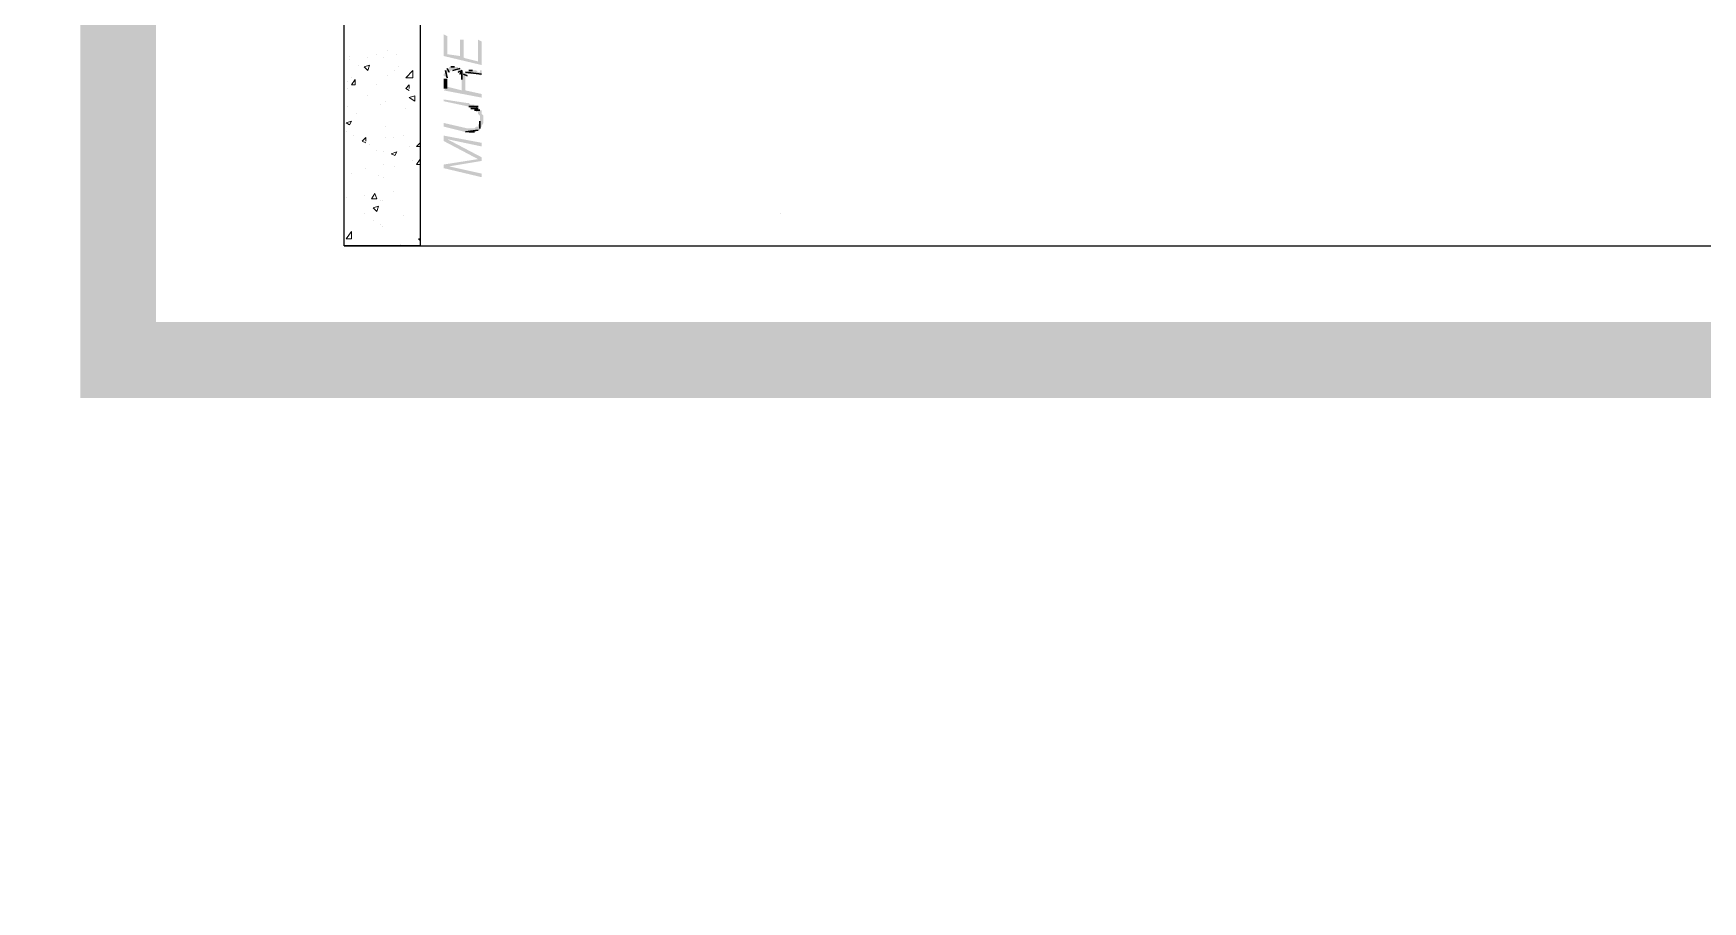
# Model space of a CAD drawing. Header units: millimetres. Extents: x 182 to 575, y -105 to 95.
# Drawn here: x 268.366 to 272.762, y 63.633 to 65.918 of the extents above; entities that cross this region are included whole.
import ezdxf

# ---------------------------------------------------------------- set-up
doc = ezdxf.new("R2010")
doc.units = ezdxf.units.MM
doc.header["$MEASUREMENT"] = 0
doc.layers.add('PDF_Geometry', color=7, linetype='Continuous')
doc.layers.add('PDF_Solid Fills', color=7, linetype='Continuous')

msp = doc.modelspace()

# ---------------------------------------------------------------- hatches: boundary and pattern name
at = {"layer": 'PDF_Solid Fills', "transparency": 33554559}
for points in [[(269.4469, 65.8586), (269.5469, 65.8348), (269.5469, 65.8967), (269.5373, 65.9015), (269.5373, 65.8443), (269.504, 65.8527), (269.4993, 65.8547), (269.4993, 65.9015), (269.4897, 65.9015), (269.4897, 65.8586), (269.4564, 65.8634), (269.4564, 65.911), (269.4469, 65.9158)], [(269.5421, 65.811), (269.5421, 65.8062), (269.5469, 65.811), (269.5469, 65.8205), (269.5421, 65.8205), (269.5421, 65.8158), (269.5373, 65.8158), (269.5326, 65.8205), (269.5135, 65.8205), (269.5088, 65.8158), (269.504, 65.8158), (269.4993, 65.811), (269.4993, 65.8158), (269.4945, 65.8158), (269.4945, 65.8205), (269.4897, 65.8253), (269.485, 65.8253), (269.485, 65.8301), (269.4612, 65.8301), (269.4612, 65.8253), (269.4564, 65.8253), (269.4516, 65.8205), (269.4516, 65.8158), (269.4469, 65.811), (269.4469, 65.8062), (269.4564, 65.8015), (269.4564, 65.8158), (269.4612, 65.8158), (269.4659, 65.8205), (269.485, 65.8205), (269.485, 65.8158), (269.4897, 65.8158), (269.4897, 65.811), (269.4945, 65.8062), (269.4945, 65.7681), (269.4564, 65.7777), (269.4469, 65.7681), (269.5469, 65.7491), (269.5469, 65.7586), (269.504, 65.7681), (269.504, 65.8062), (269.5088, 65.8062), (269.5088, 65.811)], [(269.5135, 65.7253), (269.5183, 65.7205), (269.5373, 65.7205), (269.5373, 65.7253), (269.5278, 65.7253), (269.5278, 65.7301), (269.5183, 65.7301), (269.5135, 65.7348), (269.5088, 65.7348), (269.4469, 65.7443), (269.4469, 65.7396)], [(269.5421, 65.7015), (269.5421, 65.6824), (269.5373, 65.6777), (269.5373, 65.6729), (269.5326, 65.6729), (269.5278, 65.6681), (269.5088, 65.6681), (269.4469, 65.6824), (269.4469, 65.6729), (269.504, 65.6586), (269.5326, 65.6586), (269.5326, 65.6622), (269.5421, 65.6634), (269.5421, 65.6681), (269.5469, 65.6729), (269.5469, 65.6753), (269.5516, 65.6824), (269.5516, 65.7015), (269.5469, 65.7062), (269.5469, 65.7158), (269.5326, 65.7158), (269.5373, 65.711), (269.5373, 65.7062)], [(269.4469, 65.6491), (269.4469, 65.6348), (269.5373, 65.5872), (269.4469, 65.5729), (269.4469, 65.5634), (269.5469, 65.5396), (269.5469, 65.5491), (269.4612, 65.5681), (269.5469, 65.5824), (269.5469, 65.592), (269.4564, 65.6396), (269.5469, 65.6205), (269.5469, 65.6301)]]:
    msp.add_hatch(color=256, dxfattribs=at).paths.add_polyline_path(points)
h = msp.add_hatch(color=256, dxfattribs=at)
h.paths.add_polyline_path([(268.9677, 63.6926), (268.9452, 63.6926), (268.9677, 63.6926)], flags=0)
h.paths.add_polyline_path([(268.9452, 63.6926), (268.9677, 63.6926), (268.9452, 63.6926)], flags=0)
h.paths.add_polyline_path([(268.9652, 63.6951), (268.9477, 63.6951), (268.9652, 63.6951)], flags=0)
h.paths.add_polyline_path([(268.9477, 63.6951), (268.9652, 63.6951), (268.9477, 63.6951)], flags=0)
h.paths.add_polyline_path([(268.9627, 63.6951), (268.9502, 63.6951), (268.9627, 63.6951)], flags=0)
h.paths.add_polyline_path([(268.9527, 63.6951), (268.9602, 63.6951), (268.9527, 63.6951)], flags=0)
h = msp.add_hatch(color=256, dxfattribs=at)
h.paths.add_polyline_path([(269.0377, 63.6926), (269.0152, 63.6926), (269.0377, 63.6926)], flags=0)
h.paths.add_polyline_path([(269.0152, 63.6926), (269.0377, 63.6926), (269.0152, 63.6926)], flags=0)
h.paths.add_polyline_path([(269.0352, 63.6951), (269.0177, 63.6951), (269.0352, 63.6951)], flags=0)
h.paths.add_polyline_path([(269.0177, 63.6951), (269.0352, 63.6951), (269.0177, 63.6951)], flags=0)
h.paths.add_polyline_path([(269.0327, 63.6951), (269.0202, 63.6951), (269.0327, 63.6951)], flags=0)
h.paths.add_polyline_path([(269.0227, 63.6951), (269.0302, 63.6951), (269.0227, 63.6951)], flags=0)
h = msp.add_hatch(color=256, dxfattribs=at)
h.paths.add_polyline_path([(269.0702, 63.6951), (269.0802, 63.6951), (269.0702, 63.6951)], flags=0)
h.paths.add_polyline_path([(269.0827, 63.6951), (269.0677, 63.6951), (269.0827, 63.6951)], flags=0)
h.paths.add_polyline_path([(269.0852, 63.6926), (269.0652, 63.6926), (269.0852, 63.6926)], flags=0)
h = msp.add_hatch(color=256, dxfattribs=at)
h.paths.add_polyline_path([(271.7952, 63.6951), (271.7877, 63.6951), (271.7952, 63.6951)], flags=0)
h.paths.add_polyline_path([(271.7827, 63.6951), (271.8002, 63.6951), (271.7827, 63.6951)], flags=0)
h.paths.add_polyline_path([(271.8002, 63.6951), (271.7827, 63.6951), (271.8002, 63.6951)], flags=0)
h = msp.add_hatch(color=256, dxfattribs=at)
h.paths.add_polyline_path([(271.9202, 63.6926), (271.8977, 63.6926), (271.9202, 63.6926)], flags=0)
h.paths.add_polyline_path([(271.8977, 63.6926), (271.9202, 63.6926), (271.8977, 63.6926)], flags=0)
h.paths.add_polyline_path([(271.9027, 63.6951), (271.9152, 63.6951), (271.9027, 63.6951)], flags=0)
h.paths.add_polyline_path([(271.9152, 63.6951), (271.9027, 63.6951), (271.9152, 63.6951)], flags=0)
h.paths.add_polyline_path([(271.9077, 63.6976), (271.9102, 63.6976), (271.9077, 63.6976)], flags=0)
h = msp.add_hatch(color=256, dxfattribs=at)
h.paths.add_polyline_path([(268.9427, 63.6801), (268.9377, 63.6801), (268.9427, 63.6801)], flags=0)
h.paths.add_polyline_path([(268.9377, 63.6801), (268.9427, 63.6801), (268.9377, 63.6801)], flags=0)
h.paths.add_polyline_path([(268.9427, 63.6776), (268.9377, 63.6776), (268.9427, 63.6776)], flags=0)
h = msp.add_hatch(color=256, dxfattribs=at)
h.paths.add_polyline_path([(268.9652, 63.6876), (268.9727, 63.6876), (268.9652, 63.6876)], flags=0)
h.paths.add_polyline_path([(268.9727, 63.6876), (268.9652, 63.6876), (268.9727, 63.6876)], flags=0)
h.paths.add_polyline_path([(268.9677, 63.6851), (268.9727, 63.6851), (268.9677, 63.6851)], flags=0)
h.paths.add_polyline_path([(268.9727, 63.6826), (268.9677, 63.6826), (268.9727, 63.6826)], flags=0)
h.paths.add_polyline_path([(268.9677, 63.6801), (268.9752, 63.6801), (268.9677, 63.6801)], flags=0)
h = msp.add_hatch(color=256, dxfattribs=at)
h.paths.add_polyline_path([(268.9727, 63.6751), (268.9677, 63.6751), (268.9727, 63.6751)], flags=0)
h.paths.add_polyline_path([(268.9677, 63.6726), (268.9727, 63.6726), (268.9677, 63.6726)], flags=0)
h.paths.add_polyline_path([(268.9727, 63.6726), (268.9677, 63.6726), (268.9727, 63.6726)], flags=0)
h.paths.add_polyline_path([(268.9702, 63.6701), (268.9652, 63.6701), (268.9702, 63.6701)], flags=0)
h.paths.add_polyline_path([(268.9652, 63.6701), (268.9702, 63.6701), (268.9652, 63.6701)], flags=0)
h = msp.add_hatch(color=256, dxfattribs=at)
h.paths.add_polyline_path([(269.0127, 63.6801), (269.0077, 63.6801), (269.0127, 63.6801)], flags=0)
h.paths.add_polyline_path([(269.0077, 63.6801), (269.0127, 63.6801), (269.0077, 63.6801)], flags=0)
h.paths.add_polyline_path([(269.0127, 63.6776), (269.0077, 63.6776), (269.0127, 63.6776)], flags=0)
h = msp.add_hatch(color=256, dxfattribs=at)
h.paths.add_polyline_path([(269.0352, 63.6876), (269.0427, 63.6876), (269.0352, 63.6876)], flags=0)
h.paths.add_polyline_path([(269.0427, 63.6876), (269.0352, 63.6876), (269.0427, 63.6876)], flags=0)
h.paths.add_polyline_path([(269.0377, 63.6851), (269.0427, 63.6851), (269.0377, 63.6851)], flags=0)
h.paths.add_polyline_path([(269.0427, 63.6826), (269.0377, 63.6826), (269.0427, 63.6826)], flags=0)
h.paths.add_polyline_path([(269.0377, 63.6801), (269.0427, 63.6801), (269.0377, 63.6801)], flags=0)
h = msp.add_hatch(color=256, dxfattribs=at)
h.paths.add_polyline_path([(269.0427, 63.6751), (269.0377, 63.6751), (269.0427, 63.6751)], flags=0)
h.paths.add_polyline_path([(269.0377, 63.6726), (269.0427, 63.6726), (269.0377, 63.6726)], flags=0)
h.paths.add_polyline_path([(269.0427, 63.6726), (269.0377, 63.6726), (269.0427, 63.6726)], flags=0)
h.paths.add_polyline_path([(269.0402, 63.6701), (269.0352, 63.6701), (269.0402, 63.6701)], flags=0)
h = msp.add_hatch(color=256, dxfattribs=at)
h.paths.add_polyline_path([(269.0602, 63.6801), (269.0527, 63.6801), (269.0602, 63.6801)], flags=0)
h.paths.add_polyline_path([(269.0527, 63.6776), (269.0577, 63.6776), (269.0527, 63.6776)], flags=0)
h.paths.add_polyline_path([(269.0577, 63.6751), (269.0527, 63.6751), (269.0577, 63.6751)], flags=0)
h.paths.add_polyline_path([(269.0502, 63.6726), (269.0577, 63.6726), (269.0502, 63.6726)], flags=0)
h.paths.add_polyline_path([(269.0502, 63.6651), (269.0552, 63.6651), (269.0502, 63.6651)], flags=0)
h.paths.add_polyline_path([(269.0552, 63.6651), (269.0502, 63.6651), (269.0552, 63.6651)], flags=0)
h.paths.add_polyline_path([(269.0477, 63.6601), (269.0552, 63.6601), (269.0477, 63.6601)], flags=0)
h.paths.add_polyline_path([(269.0552, 63.6601), (269.0477, 63.6601), (269.0552, 63.6601)], flags=0)
h.paths.add_polyline_path([(269.0477, 63.6551), (269.0552, 63.6551), (269.0477, 63.6551)], flags=0)
h.paths.add_polyline_path([(269.0552, 63.6551), (269.0477, 63.6551), (269.0552, 63.6551)], flags=0)
h.paths.add_polyline_path([(269.0477, 63.6526), (269.0552, 63.6526), (269.0477, 63.6526)], flags=0)
h.paths.add_polyline_path([(269.0552, 63.6501), (269.0502, 63.6501), (269.0552, 63.6501)], flags=0)
h = msp.add_hatch(color=256, dxfattribs=at)
h.paths.add_polyline_path([(269.0852, 63.6726), (269.0927, 63.6726), (269.0852, 63.6726)], flags=0)
h.paths.add_polyline_path([(269.0927, 63.6701), (269.0852, 63.6701), (269.0927, 63.6701)], flags=0)
h.paths.add_polyline_path([(269.0852, 63.6676), (269.0927, 63.6676), (269.0852, 63.6676)], flags=0)
h.paths.add_polyline_path([(269.0902, 63.6651), (269.0852, 63.6651), (269.0902, 63.6651)], flags=0)
h.paths.add_polyline_path([(269.0852, 63.6626), (269.0902, 63.6626), (269.0852, 63.6626)], flags=0)
h.paths.add_polyline_path([(269.0902, 63.6601), (269.0852, 63.6601), (269.0902, 63.6601)], flags=0)
h.paths.add_polyline_path([(269.0827, 63.6526), (269.0877, 63.6526), (269.0827, 63.6526)], flags=0)
h.paths.add_polyline_path([(269.0877, 63.6501), (269.0802, 63.6501), (269.0877, 63.6501)], flags=0)
h.paths.add_polyline_path([(269.0802, 63.6501), (269.0877, 63.6501), (269.0802, 63.6501)], flags=0)
h.paths.add_polyline_path([(269.0852, 63.6451), (269.0777, 63.6451), (269.0852, 63.6451)], flags=0)
h.paths.add_polyline_path([(269.0777, 63.6451), (269.0852, 63.6451), (269.0777, 63.6451)], flags=0)
h = msp.add_hatch(color=256, dxfattribs=at)
h.paths.add_polyline_path([(269.0852, 63.6851), (269.0902, 63.6851), (269.0852, 63.6851)], flags=0)
h.paths.add_polyline_path([(269.0902, 63.6851), (269.0852, 63.6851), (269.0902, 63.6851)], flags=0)
h.paths.add_polyline_path([(269.0852, 63.6826), (269.0902, 63.6826), (269.0852, 63.6826)], flags=0)
h.paths.add_polyline_path([(269.0927, 63.6776), (269.0852, 63.6776), (269.0927, 63.6776)], flags=0)
h = msp.add_hatch(color=256, dxfattribs=at)
h.paths.add_polyline_path([(271.7727, 63.6476), (271.7652, 63.6476), (271.7727, 63.6476)], flags=0)
h.paths.add_polyline_path([(271.7677, 63.6426), (271.7752, 63.6426), (271.7677, 63.6426)], flags=0)
h.paths.add_polyline_path([(271.7752, 63.6426), (271.7677, 63.6426), (271.7752, 63.6426)], flags=0)
h = msp.add_hatch(color=256, dxfattribs=at)
h.paths.add_polyline_path([(271.7752, 63.6601), (271.7677, 63.6601), (271.7752, 63.6601)], flags=0)
h.paths.add_polyline_path([(271.7677, 63.6601), (271.7752, 63.6601), (271.7677, 63.6601)], flags=0)
h.paths.add_polyline_path([(271.7677, 63.6551), (271.7727, 63.6551), (271.7677, 63.6551)], flags=0)
h.paths.add_polyline_path([(271.7727, 63.6551), (271.7677, 63.6551), (271.7727, 63.6551)], flags=0)
h = msp.add_hatch(color=256, dxfattribs=at)
h.paths.add_polyline_path([(271.7752, 63.6876), (271.7802, 63.6876), (271.7752, 63.6876)], flags=0)
h.paths.add_polyline_path([(271.7802, 63.6851), (271.7727, 63.6851), (271.7802, 63.6851)], flags=0)
h.paths.add_polyline_path([(271.7727, 63.6851), (271.7802, 63.6851), (271.7727, 63.6851)], flags=0)
h = msp.add_hatch(color=256, dxfattribs=at)
h.paths.add_polyline_path([(271.7827, 63.6726), (271.7752, 63.6726), (271.7827, 63.6726)], flags=0)
h.paths.add_polyline_path([(271.7777, 63.6701), (271.7852, 63.6701), (271.7777, 63.6701)], flags=0)
h.paths.add_polyline_path([(271.7852, 63.6701), (271.7777, 63.6701), (271.7852, 63.6701)], flags=0)
h = msp.add_hatch(color=256, dxfattribs=at)
h.paths.add_polyline_path([(271.7977, 63.6601), (271.8052, 63.6601), (271.7977, 63.6601)], flags=0)
h.paths.add_polyline_path([(271.8052, 63.6576), (271.8002, 63.6576), (271.8052, 63.6576)], flags=0)
h.paths.add_polyline_path([(271.8002, 63.6551), (271.8052, 63.6551), (271.8002, 63.6551)], flags=0)
h = msp.add_hatch(color=256, dxfattribs=at)
h.paths.add_polyline_path([(271.8002, 63.6501), (271.8052, 63.6501), (271.8002, 63.6501)], flags=0)
h.paths.add_polyline_path([(271.8052, 63.6476), (271.8002, 63.6476), (271.8052, 63.6476)], flags=0)
h.paths.add_polyline_path([(271.7977, 63.6451), (271.8052, 63.6451), (271.7977, 63.6451)], flags=0)
h.paths.add_polyline_path([(271.8052, 63.6451), (271.7977, 63.6451), (271.8052, 63.6451)], flags=0)
h = msp.add_hatch(color=256, dxfattribs=at)
h.paths.add_polyline_path([(271.8027, 63.6776), (271.8077, 63.6776), (271.8027, 63.6776)], flags=0)
h.paths.add_polyline_path([(271.8077, 63.6751), (271.8002, 63.6751), (271.8077, 63.6751)], flags=0)
h.paths.add_polyline_path([(271.8002, 63.6751), (271.8077, 63.6751), (271.8002, 63.6751)], flags=0)
h = msp.add_hatch(color=256, dxfattribs=at)
h.paths.add_polyline_path([(271.8502, 63.6851), (271.8452, 63.6851), (271.8502, 63.6851)], flags=0)
h.paths.add_polyline_path([(271.8452, 63.6851), (271.8502, 63.6851), (271.8452, 63.6851)], flags=0)
h.paths.add_polyline_path([(271.8427, 63.6801), (271.8477, 63.6801), (271.8427, 63.6801)], flags=0)
h.paths.add_polyline_path([(271.8477, 63.6776), (271.8402, 63.6776), (271.8477, 63.6776)], flags=0)
h.paths.add_polyline_path([(271.8402, 63.6776), (271.8477, 63.6776), (271.8402, 63.6776)], flags=0)
h = msp.add_hatch(color=256, dxfattribs=at)
h.paths.add_polyline_path([(271.8677, 63.6651), (271.8752, 63.6651), (271.8677, 63.6651)], flags=0)
h.paths.add_polyline_path([(271.8752, 63.6601), (271.8702, 63.6601), (271.8752, 63.6601)], flags=0)
h.paths.add_polyline_path([(271.8702, 63.6601), (271.8752, 63.6601), (271.8702, 63.6601)], flags=0)
h = msp.add_hatch(color=256, dxfattribs=at)
h.paths.add_polyline_path([(271.8777, 63.6826), (271.8727, 63.6826), (271.8777, 63.6826)], flags=0)
h.paths.add_polyline_path([(271.8727, 63.6851), (271.8777, 63.6851), (271.8727, 63.6851)], flags=0)
h.paths.add_polyline_path([(271.8777, 63.6876), (271.8727, 63.6876), (271.8777, 63.6876)], flags=0)
h = msp.add_hatch(color=256, dxfattribs=at)
h.paths.add_polyline_path([(271.8927, 63.6801), (271.8877, 63.6801), (271.8927, 63.6801)], flags=0)
h.paths.add_polyline_path([(271.8852, 63.6726), (271.8902, 63.6726), (271.8852, 63.6726)], flags=0)
h.paths.add_polyline_path([(271.8902, 63.6701), (271.8852, 63.6701), (271.8902, 63.6701)], flags=0)
h.paths.add_polyline_path([(271.8827, 63.6651), (271.8902, 63.6651), (271.8827, 63.6651)], flags=0)
h.paths.add_polyline_path([(271.8902, 63.6651), (271.8827, 63.6651), (271.8902, 63.6651)], flags=0)
h.paths.add_polyline_path([(271.8827, 63.6601), (271.8877, 63.6601), (271.8827, 63.6601)], flags=0)
h.paths.add_polyline_path([(271.8877, 63.6601), (271.8827, 63.6601), (271.8877, 63.6601)], flags=0)
h.paths.add_polyline_path([(271.8827, 63.6551), (271.8877, 63.6551), (271.8827, 63.6551)], flags=0)
h.paths.add_polyline_path([(271.8877, 63.6551), (271.8827, 63.6551), (271.8877, 63.6551)], flags=0)
h.paths.add_polyline_path([(271.8827, 63.6526), (271.8877, 63.6526), (271.8827, 63.6526)], flags=0)
h.paths.add_polyline_path([(271.8877, 63.6501), (271.8827, 63.6501), (271.8877, 63.6501)], flags=0)
h = msp.add_hatch(color=256, dxfattribs=at)
h.paths.add_polyline_path([(271.9202, 63.6726), (271.9252, 63.6726), (271.9202, 63.6726)], flags=0)
h.paths.add_polyline_path([(271.9252, 63.6701), (271.9202, 63.6701), (271.9252, 63.6701)], flags=0)
h.paths.add_polyline_path([(271.9202, 63.6676), (271.9252, 63.6676), (271.9202, 63.6676)], flags=0)
h.paths.add_polyline_path([(271.9252, 63.6651), (271.9202, 63.6651), (271.9252, 63.6651)], flags=0)
h.paths.add_polyline_path([(271.9177, 63.6626), (271.9252, 63.6626), (271.9177, 63.6626)], flags=0)
h.paths.add_polyline_path([(271.9177, 63.6576), (271.9227, 63.6576), (271.9177, 63.6576)], flags=0)
h.paths.add_polyline_path([(271.9227, 63.6551), (271.9177, 63.6551), (271.9227, 63.6551)], flags=0)
h.paths.add_polyline_path([(271.9152, 63.6526), (271.9227, 63.6526), (271.9152, 63.6526)], flags=0)
h.paths.add_polyline_path([(271.9202, 63.6501), (271.9152, 63.6501), (271.9202, 63.6501)], flags=0)
h.paths.add_polyline_path([(271.9152, 63.6501), (271.9202, 63.6501), (271.9152, 63.6501)], flags=0)
h.paths.add_polyline_path([(271.9127, 63.6451), (271.9177, 63.6451), (271.9127, 63.6451)], flags=0)
h = msp.add_hatch(color=256, dxfattribs=at)
h.paths.add_polyline_path([(271.9177, 63.6851), (271.9252, 63.6851), (271.9177, 63.6851)], flags=0)
h.paths.add_polyline_path([(271.9252, 63.6851), (271.9177, 63.6851), (271.9252, 63.6851)], flags=0)
h.paths.add_polyline_path([(271.9202, 63.6826), (271.9252, 63.6826), (271.9202, 63.6826)], flags=0)
h.paths.add_polyline_path([(271.9252, 63.6776), (271.9202, 63.6776), (271.9252, 63.6776)], flags=0)
h = msp.add_hatch(color=256, dxfattribs=at)
h.paths.add_polyline_path([(268.9402, 63.6451), (268.9327, 63.6451), (268.9402, 63.6451)], flags=0)
h.paths.add_polyline_path([(268.9327, 63.6426), (268.9377, 63.6426), (268.9327, 63.6426)], flags=0)
h.paths.add_polyline_path([(268.9377, 63.6426), (268.9327, 63.6426), (268.9377, 63.6426)], flags=0)
h = msp.add_hatch(color=256, dxfattribs=at)
h.paths.add_polyline_path([(269.0102, 63.6451), (269.0027, 63.6451), (269.0102, 63.6451)], flags=0)
h.paths.add_polyline_path([(269.0027, 63.6426), (269.0077, 63.6426), (269.0027, 63.6426)], flags=0)
h.paths.add_polyline_path([(269.0077, 63.6426), (269.0027, 63.6426), (269.0077, 63.6426)], flags=0)
h = msp.add_hatch(color=256, dxfattribs=at)
h.paths.add_polyline_path([(271.7927, 63.6351), (271.7777, 63.6351), (271.7927, 63.6351)], flags=0)
h.paths.add_polyline_path([(271.7752, 63.6351), (271.7952, 63.6351), (271.7752, 63.6351)], flags=0)
h.paths.add_polyline_path([(271.7952, 63.6351), (271.7752, 63.6351), (271.7952, 63.6351)], flags=0)
h = msp.add_hatch(color=256, dxfattribs=at)
h.paths.add_polyline_path([(271.8477, 63.6351), (271.8627, 63.6351), (271.8477, 63.6351)], flags=0)
h.paths.add_polyline_path([(271.8627, 63.6351), (271.8477, 63.6351), (271.8627, 63.6351)], flags=0)
h.paths.add_polyline_path([(271.8527, 63.6326), (271.8577, 63.6326), (271.8527, 63.6326)], flags=0)
h.paths.add_polyline_path([(271.8577, 63.6326), (271.8527, 63.6326), (271.8577, 63.6326)], flags=0)
h = msp.add_hatch(color=256, dxfattribs=at)
h.paths.add_polyline_path([(271.8652, 63.6426), (271.8727, 63.6426), (271.8652, 63.6426)], flags=0)
h.paths.add_polyline_path([(271.8727, 63.6426), (271.8652, 63.6426), (271.8727, 63.6426)], flags=0)
h.paths.add_polyline_path([(271.8652, 63.6426), (271.8727, 63.6426), (271.8652, 63.6426)], flags=0)
h = msp.add_hatch(color=256, dxfattribs=at)
h.paths.add_polyline_path([(271.8927, 63.6351), (271.9077, 63.6351), (271.8927, 63.6351)], flags=0)
h.paths.add_polyline_path([(271.9077, 63.6351), (271.8927, 63.6351), (271.9077, 63.6351)], flags=0)
h.paths.add_polyline_path([(271.8977, 63.6326), (271.9027, 63.6326), (271.8977, 63.6326)], flags=0)
h.paths.add_polyline_path([(271.9027, 63.6326), (271.8977, 63.6326), (271.9027, 63.6326)], flags=0)

# ---------------------------------------------------------------- linework, layer by layer
at = {"layer": 'PDF_Geometry', "lineweight": 25}
for points in [[(269.385, 67.2062), (269.385, 65.3586), (269.185, 65.3586), (269.185, 67.2062)], [(269.5421, 65.6872), (269.5421, 65.6681), (269.5421, 65.6872)], [(269.5421, 65.6824), (269.5421, 65.6681), (269.5421, 65.6824)], [(269.5373, 65.6634), (269.504, 65.6586), (269.5373, 65.6634)]]:
    msp.add_lwpolyline(points, close=True, dxfattribs=at)
for points in [[(269.185, 65.3586), (275.6183, 65.3586), (275.6183, 67.0062)], [(269.4516, 65.8205), (269.4564, 65.8015), (269.4516, 65.8205)], [(269.4612, 65.8158), (269.4564, 65.8253), (269.4612, 65.8158)], [(269.4754, 65.8301), (269.4659, 65.8301), (269.4754, 65.8301)], [(269.4659, 65.8301), (269.4754, 65.8301), (269.4659, 65.8301)], [(269.4731, 65.8301), (269.4707, 65.8301), (269.4707, 65.8301)], [(269.4707, 65.8205), (269.4897, 65.8253), (269.4707, 65.8205)], [(269.485, 65.8158), (269.4945, 65.8205), (269.485, 65.8158)], [(269.4897, 65.811), (269.4945, 65.8205), (269.4897, 65.811)], [(269.4945, 65.8062), (269.4945, 65.8205), (269.4945, 65.8062)], [(269.4945, 65.7967), (269.4945, 65.8205), (269.4945, 65.7967)], [(269.5088, 65.8062), (269.4993, 65.811), (269.5088, 65.8062)], [(269.504, 65.8158), (269.5469, 65.811), (269.504, 65.8158)], [(269.5135, 65.8205), (269.5231, 65.8205), (269.5135, 65.8205)], [(269.5135, 65.7253), (269.5373, 65.7253), (269.5135, 65.7253)], [(269.5183, 65.7205), (269.5373, 65.7205), (269.5183, 65.7205)], [(269.5421, 65.7158), (269.5278, 65.7158), (269.5421, 65.7158)], [(269.5135, 65.6586), (269.5278, 65.6586), (269.5135, 65.6586)], [(269.5278, 65.6586), (269.5135, 65.6586), (269.5278, 65.6586)]]:
    msp.add_lwpolyline(points, dxfattribs=at)
at = {"layer": 'PDF_Geometry', "color": 254, "lineweight": 20, "true_color": 0xdddddd, "const_width": 0.2}
msp.add_lwpolyline([(302.8326, 66.2062), (276.804, 66.2062), (276.804, 65.0586), (268.5897, 65.0586), (268.5897, 66.3301), (255.2802, 66.3301)], dxfattribs=at)
at = {"layer": 'PDF_Geometry', "lineweight": 20}
for points in [[(269.1992, 65.8586), (269.1992, 65.8586)], [(269.1992, 65.8491), (269.1992, 65.8491)], [(269.2469, 65.8539), (269.2469, 65.8539)], [(269.2707, 65.8634), (269.2707, 65.8634)], [(269.2897, 65.8539), (269.2897, 65.8539)], [(269.2993, 65.8729), (269.2993, 65.8729)], [(269.3231, 65.8634), (269.3231, 65.8634)], [(269.204, 65.8015), (269.204, 65.8015)], [(269.2231, 65.8348), (269.2231, 65.8348)], [(269.2993, 65.8062), (269.2993, 65.8062)], [(269.3183, 65.8205), (269.3183, 65.8205)], [(269.3278, 65.8301), (269.3278, 65.8301)], [(269.1945, 65.792), (269.1945, 65.792)], [(269.1945, 65.7729), (269.1945, 65.7729)], [(269.2707, 65.7824), (269.2707, 65.7824)], [(269.3564, 65.7681), (269.3469, 65.7729), (269.3564, 65.7824), (269.3564, 65.7729)], [(269.1945, 65.7253), (269.1945, 65.7253)], [(269.2469, 65.7539), (269.2469, 65.7539)], [(269.2802, 65.7301), (269.2802, 65.7301)], [(269.2945, 65.7396), (269.2945, 65.7396)], [(269.3469, 65.7205), (269.3469, 65.7205)], [(269.3564, 65.7491), (269.3564, 65.7491)], [(269.2183, 65.7062), (269.2183, 65.7062)], [(269.2945, 65.6729), (269.2945, 65.6729)], [(269.1897, 65.6586), (269.1897, 65.6586)], [(269.2088, 65.6491), (269.2088, 65.6491)], [(269.2421, 65.6301), (269.2326, 65.6348), (269.2421, 65.6443), (269.2421, 65.6348)], [(269.2516, 65.6253), (269.2516, 65.6253)], [(269.2945, 65.6443), (269.2945, 65.6443)], [(269.3135, 65.6443), (269.3135, 65.6443)], [(269.3421, 65.6491), (269.3421, 65.6491)], [(269.385, 65.6348), (269.385, 65.6205), (269.3754, 65.6205), (269.385, 65.6301)], [(269.2707, 65.611), (269.2707, 65.611)], [(269.2897, 65.6062), (269.2897, 65.6062)], [(269.3564, 65.6205), (269.3564, 65.6205)], [(269.3659, 65.5824), (269.3659, 65.5824)], [(269.385, 65.5729), (269.3754, 65.5729), (269.385, 65.5872)], [(269.204, 65.5491), (269.204, 65.5491)], [(269.2421, 65.5634), (269.2421, 65.5634)], [(269.2754, 65.5443), (269.2754, 65.5443)], [(269.2897, 65.5729), (269.2897, 65.5729)], [(269.2897, 65.5396), (269.2897, 65.5396)], [(269.3183, 65.5681), (269.3183, 65.5681)], [(269.385, 65.5396), (269.385, 65.5396)], [(269.2373, 65.492), (269.2373, 65.492)], [(269.3135, 65.5015), (269.3135, 65.5015)], [(269.1897, 65.4872), (269.1897, 65.4872)], [(269.2802, 65.4777), (269.2802, 65.4777)], [(269.285, 65.4777), (269.285, 65.4777)], [(269.385, 65.4872), (269.385, 65.4872)], [(269.2373, 65.4443), (269.2373, 65.4443)], [(269.2612, 65.4253), (269.2612, 65.4253)], [(269.2802, 65.4158), (269.2802, 65.4158)], [(269.285, 65.411), (269.285, 65.411)], [(269.3421, 65.4396), (269.3421, 65.4396)], [(269.385, 65.4396), (269.385, 65.4396)], [(269.385, 65.4205), (269.385, 65.4205)], [(269.385, 65.411), (269.385, 65.411)], [(269.3326, 65.3634), (269.3326, 65.3634)], [(269.385, 65.3729), (269.3802, 65.3777), (269.385, 65.3777)], [(269.385, 65.3681), (269.385, 65.3681)]]:
    msp.add_lwpolyline(points, dxfattribs=at)
for points in [[(269.2516, 65.8348), (269.2469, 65.8205), (269.2373, 65.8301)], [(269.3659, 65.8015), (269.3469, 65.8015), (269.3659, 65.8205)], [(269.2135, 65.7967), (269.2135, 65.7824), (269.204, 65.7824)], [(269.3707, 65.7539), (269.3707, 65.7396), (269.3564, 65.7491)], [(269.204, 65.6872), (269.1992, 65.6777), (269.1897, 65.6824)], [(269.3231, 65.6062), (269.3183, 65.5967), (269.3088, 65.6015)], [(269.2659, 65.4967), (269.2707, 65.4824), (269.2564, 65.4824)], [(269.2754, 65.4634), (269.2707, 65.4491), (269.2612, 65.4586)], [(269.204, 65.3777), (269.1897, 65.3777), (269.204, 65.3967)]]:
    msp.add_lwpolyline(points, close=True, dxfattribs=at)
at = {"layer": 'PDF_Geometry', "lineweight": 25}
for points in [[(269.4516, 65.8039, 0, 0, 0), (269.4516, 65.7991, 0.00952, 0.00952, 0), (269.4516, 65.7729, 0, 0, 0)], [(269.5326, 65.7205, 0.0143, 0.0143, 0), (269.535, 65.7205, 0, 0, 0), (269.535, 65.7158, 0, 0, 0), (269.5397, 65.7158, 0, 0, 0)]]:
    msp.add_lwpolyline(points, format="xyseb", dxfattribs=at)
at = {"layer": 'PDF_Geometry', "lineweight": 13}
msp.add_lwpolyline([(270.3326, 65.4443), (270.3326, 65.4443)], dxfattribs=at)

doc.saveas('drawing.dxf')
